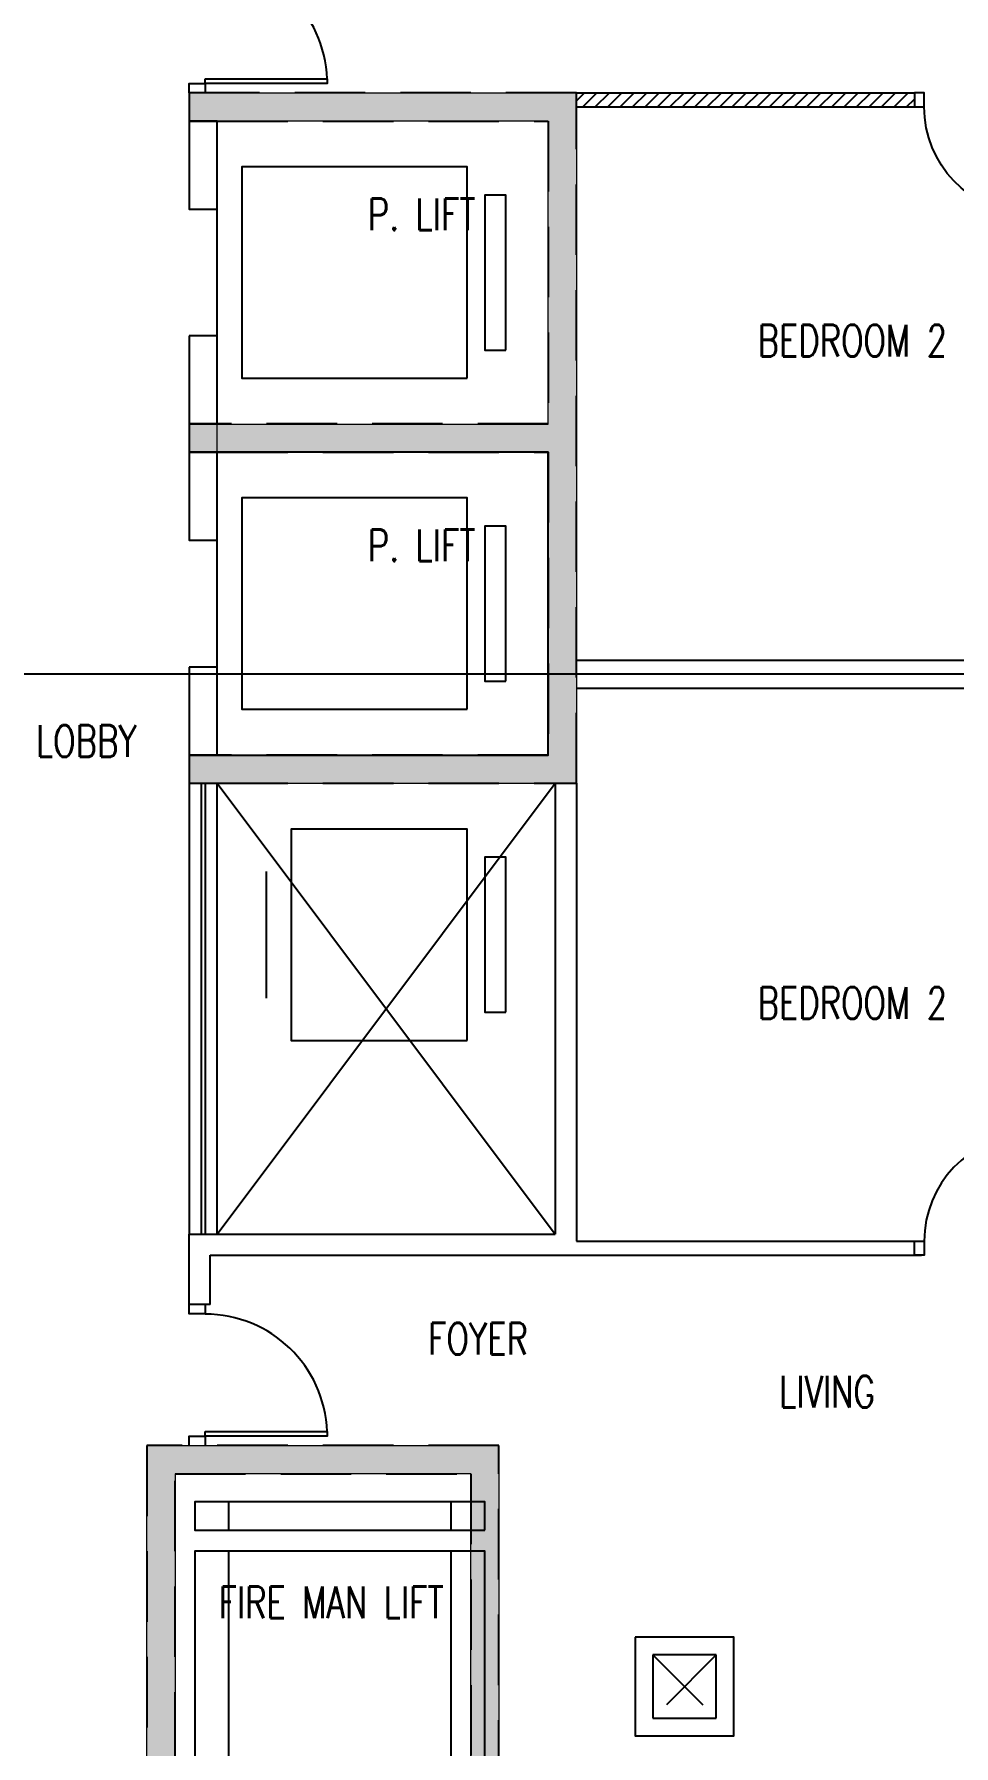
# Model space of a CAD drawing. Header units: millimetres. Extents: x 7964926 to 16080295, y -6277184 to -2986664.
# Drawn here: x 8006886 to 8013416, y -3121740 to -3109593 of the extents above; entities that cross this region are included whole.
import ezdxf

# ---------------------------------------------------------------- set-up
doc = ezdxf.new("R2010")
doc.units = ezdxf.units.MM
doc.header["$LTSCALE"] = 2000
doc.header["$MEASUREMENT"] = 0
for name, pattern in [('( Hidden )', [0.375, 0.25, -0.125]), ('CENTER2', [1.125, 0.75, -0.125, 0.125, -0.125]), ('DASHED2', [0.375, 0.25, -0.125]), ('HIDDEN', [0.375, 0.25, -0.125])]:
    doc.linetypes.add(name, pattern=pattern)
for name, color, linetype in [('a-col', 8, 'DASHED2'), ('a-cutout', 8, 'Continuous'), ('a-dim s', 8, 'Continuous'), ('a-door', 8, 'Continuous'), ('a-glazing dim', 8, 'Continuous'), ('a-hatch col', 252, 'Continuous'), ('a-hatch wall', 8, 'Continuous'), ('a-lift', 8, 'Continuous'), ('a-text m', 8, 'Continuous'), ('a-wall', 8, 'Continuous'), ('a-window', 8, 'Continuous'), ('EARTHPIT', 230, 'Continuous')]:
    doc.layers.add(name, color=color, linetype=linetype)
for name, color, linetype, lineweight in [('Building block', 7, 'Continuous', 9), ('STR-Column', 250, 'Continuous', 15), ('STR-Column Hatch', 250, 'Continuous', 15)]:
    doc.layers.add(name, color=color, linetype=linetype, lineweight=lineweight)
doc.styles.add('a-100 txt m', font='romans.shx', dxfattribs={"width": 0.75, "height": 300})
pattern_1 = [(50, (5509213.43, -3570941.595), (71.7260183, -6.2752135), [7.5, -82.5]), (355, (5509213.43, -3570941.595), (-13.8751334, 75.2192134), [6, -66]), (100.4514445, (5509219.405, -3570942.12), (57.8508847, 68.9439991), [6.3740192, -70.1142112]), (46.1842, (5509213.43, -3570921.595), (106.724133, -16.551928), [11.25, -123.75]), (96.6356355, (5509222.32, -3570922.97), (93.4661946, 97.41186), [9.561034, -105.171376]), (351.184164, (5509213.43, -3570921.6), (93.4661945, 97.41186), [9, -99]), (21, (5509223.43, -3570926.595), (59.6907052, -40.261889), [7.5, -82.5]), (326, (5509223.43, -3570926.595), (24.3315332, 72.5150045), [6, -66]), (71.4514447, (5509228.4, -3570929.95), (84.0222377, 32.2531153), [6.374019, -70.1142112]), (37.5, (5509213.427, -3570941.595), (1.21598553, 33.28938538), [0, -65.2, 0, -67, 0, -66.25]), (7.5, (5509213.427, -3570941.595), (26.30695374, 39.4411712), [0, -38.2, 0, -63.7, 0, -25.25]), (327.5, (5509191.127, -3570941.595), (53.38224362, -2.25548717), [0, -25, 0, -78, 0, -103.5]), (317.5, (5509181.127, -3570941.595), (58.3186169, 10.0104982), [0, -32.5, 0, -51.8, 0, -73.5])]
pattern_2 = [(50, (5509213.43, -3743671.92), (71.7260183, -6.2752135), [7.5, -82.5]), (355, (5509213.43, -3743671.92), (-13.8751334, 75.2192134), [6, -66]), (100.4514445, (5509219.405, -3743672.44), (57.8508847, 68.9439991), [6.3740192, -70.1142112]), (46.1842, (5509213.43, -3743651.92), (106.724133, -16.551928), [11.25, -123.75]), (96.6356355, (5509222.32, -3743653.3), (93.4661946, 97.41186), [9.561034, -105.171376]), (351.184164, (5509213.43, -3743651.92), (93.4661945, 97.41186), [9, -99]), (21, (5509223.43, -3743656.92), (59.6907052, -40.261889), [7.5, -82.5]), (326, (5509223.43, -3743656.92), (24.3315332, 72.5150045), [6, -66]), (71.4514447, (5509228.4, -3743660.276), (84.0222377, 32.2531153), [6.374019, -70.1142112]), (37.5, (5509213.427, -3743671.92), (1.21598553, 33.28938538), [0, -65.2, 0, -67, 0, -66.25]), (7.5, (5509213.427, -3743671.92), (26.30695374, 39.4411712), [0, -38.2, 0, -63.7, 0, -25.25]), (327.5, (5509191.127, -3743671.92), (53.38224362, -2.25548717), [0, -25, 0, -78, 0, -103.5]), (317.5, (5509181.127, -3743671.92), (58.3186169, 10.0104982), [0, -32.5, 0, -51.8, 0, -73.5])]

# ---------------------------------------------------------------- blocks, each defined once
blk = doc.blocks.new('*U161')
blk.add_line((70, 0), (70, 0))
blk.add_lwpolyline([(795, 100), (795, 859), (830, 859), (830, 100)], close=True)
for points in [[(0, 100), (70, 100), (70, 0), (0, 0)], [(900, 0), (830, 0), (830, 100), (900, 100)]]:
    blk.add_lwpolyline(points)
blk.add_arc((830, 100), 760, 92.6396, 180)
blk = doc.blocks.new('*U162')
blk.add_line((1027, 0), (1027, 0))
for points in [[(0, 126), (73, 126), (73, 0), (0, 0)], [(1100, 0), (1027, 0), (1027, 126), (1100, 126)]]:
    blk.add_lwpolyline(points)
blk.add_lwpolyline([(110, 0), (110, -953), (73, -953), (73, 0)], close=True)
blk.add_arc((73, 0), 953, 272.2042, 0)
blk = doc.blocks.new('GROUND FLOOR -CORE')
at = {"layer": 'a-hatch col'}
h = blk.add_hatch(color=256, dxfattribs=at)
h.dxf.hatch_style = 1
h.paths.add_polyline_path([(0, 0), (-2750, 0), (-2750, -200), (-2550, -200), (-200, -200), (-200, -2350), (-2550, -2350), (-2750, -2350), (-2750, -2550), (-2550, -2550), (-200, -2550), (-200, -4700), (-2550, -4700), (-2750, -4700), (-2750, -4900), (-2550, -4900), (-200, -4900), (0, -4900)])
h = blk.add_hatch(color=256, dxfattribs=at)
h.dxf.hatch_style = 1
h.paths.add_polyline_path([(-3050, -9600), (-3050, -12800), (-2850, -12800), (-2850, -12750), (-2850, -9800), (-750, -9800), (-750, -12750), (-750, -12800), (-550, -12800), (-550, -9600)])
at = {"layer": 'a-col'}
for points in [[(-2550, -4700), (-2750, -4700), (-2750, -4900), (-2550, -4900), (-200, -4900), (0, -4900), (0, 0), (-2750, 0), (-2750, -200), (-2550, -200), (-200, -200), (-200, -2350), (-2550, -2350), (-2750, -2350), (-2750, -2550), (-2550, -2550), (-200, -2550), (-200, -4700)], [(-3050, -9600), (-3050, -12800), (-2850, -12800), (-2850, -12600), (-2850, -9800), (-750, -9800), (-750, -12600), (-750, -12800), (-550, -12800), (-550, -9600)]]:
    blk.add_lwpolyline(points, close=True, dxfattribs=at)
at = {"layer": 'a-cutout', "linetype": 'HIDDEN', "ltscale": 1000}
for p, q in [((-2550, -8100), (-150, -4900)), ((-2550, -4900), (-150, -8100))]:
    blk.add_line(p, q, dxfattribs=at)
at = {"layer": 'a-lift'}
for p, q in [((-2550, -1725), (-2550, -825)), ((-2550, -4075), (-2550, -3175))]:
    blk.add_line(p, q, dxfattribs=at)
for points in [[(-775, -2025), (-775, -525), (-2375, -525), (-2375, -2025)], [(-500, -1825), (-500, -725), (-650, -725), (-650, -1825)], [(-775, -4375), (-775, -2875), (-2375, -2875), (-2375, -4375)], [(-500, -4175), (-500, -3075), (-650, -3075), (-650, -4175)], [(-890, -10200), (-890, -10000), (-2710, -10000), (-2710, -10200)], [(-890, -12500), (-890, -10350), (-2710, -10350), (-2710, -12500)]]:
    blk.add_lwpolyline(points, close=True, dxfattribs=at)
at = {"layer": 'a-wall'}
for points in [[(-2750, -200), (-2750, -825), (-2550, -825), (-2550, -200)], [(-2750, -1725), (-2750, -2350), (-2550, -2350), (-2550, -1725)], [(-2750, -2550), (-2750, -3175), (-2550, -3175), (-2550, -2550)], [(-2750, -4075), (-2750, -4700), (-2550, -4700), (-2550, -4075)]]:
    blk.add_lwpolyline(points, close=True, dxfattribs=at)
at = {"layer": 'a-window'}
for p, q in [((-2750, -4900), (-2750, -8100)), ((-2665, -4900), (-2665, -8100)), ((-2635, -8100), (-2635, -4900)), ((-2550, -8100), (-2550, -4900))]:
    blk.add_line(p, q, dxfattribs=at)
at = {"layer": 'Defpoints', "color": 5, "linetype": 'CENTER2', "ltscale": 1000}
blk.add_line((13642.2, -4125), (-21542.2, -4125), dxfattribs=at)
blk = doc.blocks.new('block 1')
at = {"layer": 'a-hatch wall'}
h = blk.add_hatch(dxfattribs=at)
h.set_pattern_fill('ANSI31', color=256, scale=500)
h.set_pattern_definition([(45, (1286095.437, 166168.526), (-44.1941738, 44.1941738), [])])
h.paths.add_polyline_path([(8090719, -2873355), (8088319, -2873355), (8088319, -2873455), (8090719, -2873455)])
at = {"layer": 'a-glazing dim'}
blk.add_lwpolyline([(8085769, -2878055), (8088119, -2878055), (8088119, -2875905), (8085769, -2875905)], dxfattribs=at)
at = {"layer": 'a-wall'}
for p, q in [((8088319, -2873355), (8090719, -2873355)), ((8090719, -2873355), (8090719, -2873455)), ((8088319, -2873455), (8090719, -2873455)), ((8088319, -2877380), (8091819, -2877380)), ((8088319, -2877580), (8091819, -2877580)), ((8088169, -2878255), (8088169, -2881455)), ((8088319, -2878255), (8088319, -2881505)), ((8085569, -2881955), (8085569, -2881455)), ((8085569, -2881455), (8088169, -2881455)), ((8088319, -2881505), (8090769, -2881505)), ((8090719, -2881605), (8090719, -2881505)), ((8085719, -2881955), (8085719, -2881605)), ((8085719, -2881605), (8088319, -2881605)), ((8087769, -2881605), (8090769, -2881605)), ((8085719, -2881955), (8085569, -2881955))]:
    blk.add_line(p, q, dxfattribs=at)
at = {"ltscale": 750}
blk.add_blockref('GROUND FLOOR -CORE', (8088319, -2873355), dxfattribs=at)
at = {"layer": 'a-door', "extrusion": (0, 0, -1), "xscale": -0.9090909090908456, "yscale": 0.9090909090908456, "zscale": -0.9090909090908456, "rotation": 270.0000569072904}
for p in [(-8085683, -2873355), (-8085683, -2882955)]:
    blk.add_blockref('*U162', p, dxfattribs=at)
at = {"layer": 'a-door', "xscale": -1, "rotation": 180}
blk.add_blockref('*U161', (8090719, -2873355), dxfattribs=at)
at = {"layer": 'a-door'}
blk.add_blockref('*U161', (8090719, -2881605), dxfattribs=at)
blk = doc.blocks.new('GI-1')
at = {"layer": 'EARTHPIT', "color": 8, "linetype": '( Hidden )'}
for p, q in [((-225, 225), (225, -225)), ((225, 225), (-225, -225))]:
    blk.add_line(p, q, dxfattribs=at)
at = {"layer": 'EARTHPIT', "color": 7}
blk.add_lwpolyline([(-350, 350), (-350, -350), (350, -350), (350, 350)], close=True, dxfattribs=at)
at = {"layer": 'EARTHPIT', "color": 7, "linetype": '( Hidden )'}
blk.add_lwpolyline([(-225, 225), (-225, -225), (225, -225), (225, 225)], close=True, dxfattribs=at)

msp = doc.modelspace()

# ---------------------------------------------------------------- hatches: boundary and pattern name
at = {"layer": 'STR-Column Hatch'}
h = msp.add_hatch(dxfattribs=at)
h.set_pattern_fill('AR-CONC', color=250, scale=10)
h.set_pattern_definition(pattern_2)
h.paths.add_polyline_path([(8007986.1, -3110010), (8010736.1, -3110010), (8010736.1, -3114910), (8007986.1, -3114910), (8007986.1, -3114710), (8010536.1, -3114710), (8010536.1, -3112560), (8008186.1, -3112560), (8008186.1, -3112360), (8010536.1, -3112360), (8010536.1, -3110210), (8007986.1, -3110210)])
h = msp.add_hatch(dxfattribs=at)
h.set_pattern_fill('AR-CONC', color=250, scale=10)
h.set_pattern_definition(pattern_2)
h.paths.add_polyline_path([(8007986.1, -3110010), (8010736.1, -3110010), (8010736.1, -3114910), (8007986.1, -3114910), (8007986.1, -3114710), (8010536.1, -3114710), (8010536.1, -3112560), (8008186.1, -3112560), (8008186.1, -3112360), (8010536.1, -3112360), (8010536.1, -3110210), (8007986.1, -3110210)])
h = msp.add_hatch(dxfattribs=at)
h.set_pattern_fill('AR-CONC', color=250, scale=10)
h.set_pattern_definition(pattern_1)
h.paths.add_polyline_path([(8007686.1, -3122810), (8007686.1, -3119610), (8010186.1, -3119610), (8010186.1, -3122810), (8009986.1, -3122810), (8009986.1, -3119810), (8007886.1, -3119810), (8007886.1, -3122810)])
h = msp.add_hatch(dxfattribs=at)
h.set_pattern_fill('AR-CONC', color=250, scale=10)
h.set_pattern_definition(pattern_1)
h.paths.add_polyline_path([(8007686.1, -3122810), (8007686.1, -3119610), (8010186.1, -3119610), (8010186.1, -3122810), (8009986.1, -3122810), (8009986.1, -3119810), (8007886.1, -3119810), (8007886.1, -3122810)])

# ---------------------------------------------------------------- linework, layer by layer
at = {"layer": 'a-dim s'}
for points in [[(8010086.1, -3120210), (8010086.1, -3120010), (8008266.1, -3120010), (8008266.1, -3120210)], [(8010086.1, -3122510), (8010086.1, -3120360), (8008266.1, -3120360), (8008266.1, -3122510)]]:
    msp.add_lwpolyline(points, close=True, dxfattribs=at)
at = {"layer": 'a-glazing dim'}
msp.add_lwpolyline([(8008186.1, -3114710), (8010536.1, -3114710), (8010536.1, -3112560), (8008186.1, -3112560)], dxfattribs=at)
at = {"layer": 'a-lift'}
msp.add_line((8008536.3, -3116435), (8008536.3, -3115535), dxfattribs=at)
for points in [[(8009961.3, -3116735), (8009961.3, -3115235), (8008711.3, -3115235), (8008711.3, -3116735)], [(8010236.3, -3116535), (8010236.3, -3115435), (8010086.3, -3115435), (8010086.3, -3116535)]]:
    msp.add_lwpolyline(points, close=True, dxfattribs=at)
at = {"layer": 'STR-Column', "color": 8}
for points in [[(8007986.1, -3110010), (8010736.1, -3110010), (8010736.1, -3114910), (8007986.1, -3114910), (8007986.1, -3114710), (8010536.1, -3114710), (8010536.1, -3112560), (8008186.1, -3112560), (8008186.1, -3112360), (8010536.1, -3112360), (8010536.1, -3110210), (8007986.1, -3110210)], [(8007986.1, -3110010), (8010736.1, -3110010), (8010736.1, -3114910), (8007986.1, -3114910), (8007986.1, -3114710), (8010536.1, -3114710), (8010536.1, -3112560), (8008186.1, -3112560), (8008186.1, -3112360), (8010536.1, -3112360), (8010536.1, -3110210), (8007986.1, -3110210)], [(8007686.1, -3122810), (8007686.1, -3119610), (8010186.1, -3119610), (8010186.1, -3122810), (8009986.1, -3122810), (8009986.1, -3119810), (8007886.1, -3119810), (8007886.1, -3122810)], [(8007686.1, -3122810), (8007686.1, -3119610), (8010186.1, -3119610), (8010186.1, -3122810), (8009986.1, -3122810), (8009986.1, -3119810), (8007886.1, -3119810), (8007886.1, -3122810)]]:
    msp.add_lwpolyline(points, close=True, dxfattribs=at)

# ---------------------------------------------------------------- block references
at = {"layer": 'Building block', "color": 8}
msp.add_blockref('block 1', (-77582.6, -236654.6), dxfattribs=at)
at = {"layer": 'EARTHPIT'}
msp.add_blockref('GI-1', (8011504.8, -3121320.5), dxfattribs=at)

# ---------------------------------------------------------------- texts
at = {"layer": 'a-text m', "char_height": 225, "attachment_point": 3, "style": 'a-100 txt m'}
for s, width, insert in [('P. LIFT', 1908.725, (8010021, -3110759.1)), ('P. LIFT', 1908.725, (8010021, -3110759.1)), ('BEDROOM 2', 2510.623, (8013368.3, -3111655)), ('P. LIFT', 1908.725, (8010021, -3113109.1)), ('P. LIFT', 1908.725, (8010021, -3113109.1)), ('LOBBY', 1908.725, (8007614.4, -3114497.4)), ('BEDROOM 2', 2510.623, (8013368.3, -3116355.8)), ('FOYER', 1263.139, (8010392.8, -3118738.6)), ('LIVING', 2510.623, (8012856.6, -3119115.5)), ('\\pxql;FIRE MAN LIFT', 1908.725, (8010104.8, -3120610.7))]:
    msp.add_mtext_dynamic_manual_height_columns(s, width=width, gutter_width=1, heights=[0], dxfattribs=dict(at, insert=insert))

doc.saveas('drawing.dxf')
